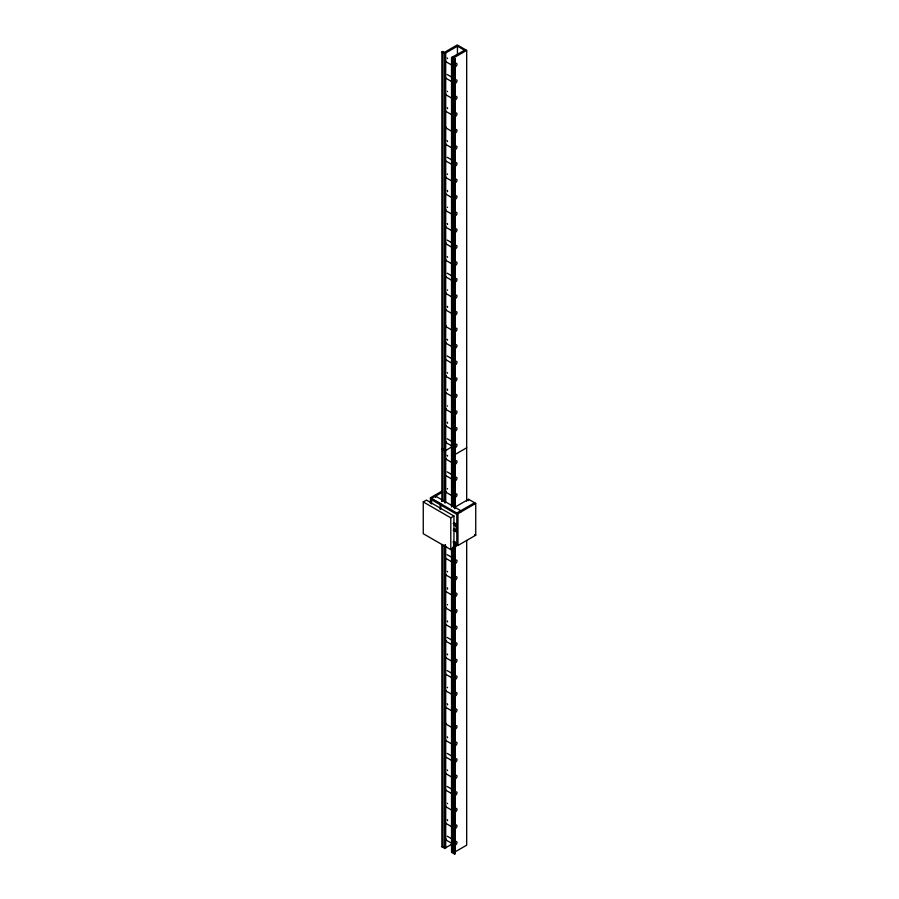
<?xml version="1.0" encoding="UTF-8"?>
<svg xmlns="http://www.w3.org/2000/svg" width="899" height="899" viewBox="0 0 899 899"><rect width="100%" height="100%" fill="white"/><g stroke="black" fill="none" stroke-linecap="round" stroke-linejoin="round"><path stroke-width="1.35" d="M441.903 501.327L441.903 51.973L442.645 51.535L444.252 52.468L457.276 44.95L466.682 50.378L466.682 501.136M445.398 502.485L445.398 53.131L457.445 46.175L464.558 50.277L451.534 57.536L451.534 506.89M441.903 51.973L444.881 53.693L445.623 53.266L445.623 502.62M453.658 507.25L453.658 57.896L466.682 50.378M451.534 57.536L454.523 59.255L455.265 58.828L455.265 508.182M451.422 447.05L444.881 451.084L441.903 449.365L442.645 448.938L444.252 449.86M454.838 454.613L466.682 447.781M423.26 501.923L426.418 500.102L453.95 515.992L453.95 547.794L450.792 549.615L423.26 533.714L423.26 501.923L450.792 517.824L453.95 515.992M430.43 503.316L430.43 497.788L442.286 490.944M431.003 502.755L431.003 498.776L442.477 492.158M431.003 498.776L440.757 503.743L440.757 509.048M453.208 542.726L457.962 545.468L475.74 535.208L475.74 503.418L468.57 499.271L454.804 507.227L454.804 508.542M430.43 497.788L457.962 513.677L475.74 503.418M441.903 544.85L441.903 846.768L442.645 846.33L444.252 847.263L444.252 545.356M445.398 544.614L445.398 847.926L451.422 844.442M441.903 846.768L444.881 848.487L445.623 848.06L445.623 546.143M451.534 549.019L451.534 852.331L452.512 852.027L452.512 547.311M454.838 852.005L466.682 845.172L466.682 540.456M451.534 852.331L454.523 854.05L455.265 853.623L455.265 541.883M453.658 57.896L455.265 58.828M445.23 61.312L452.287 65.38M447.174 74.493L451.882 77.213M445.23 77.865L452.287 81.933M445.23 94.417L452.287 98.497M445.23 110.982L452.287 115.05M445.23 127.534L452.287 131.614M445.23 144.098L452.287 148.166M447.174 157.28L451.882 160M445.23 160.651L452.287 164.731M445.23 177.215L452.287 181.283M445.23 193.768L452.287 197.847M445.23 210.332L452.287 214.4M445.23 226.885L452.287 230.964M447.174 240.078L451.882 242.786M445.23 243.449L452.287 247.517M445.23 260.002L452.287 264.081M447.174 273.195L451.882 275.903M445.23 276.566L452.287 280.634M445.23 293.119L452.287 297.198M445.23 309.683L452.287 313.751M445.23 326.236L452.287 330.315M445.23 342.8L452.287 346.868M447.174 355.982L451.882 358.701M445.23 359.353L452.287 363.432M445.23 375.917L452.287 379.985M445.23 392.47L452.287 396.549M445.23 409.034L452.287 413.102M445.23 425.587L452.287 429.666M447.174 438.768L451.882 441.488M445.23 442.151L452.287 446.219M452.512 454.636L451.534 454.928L454.523 456.658L455.265 456.22L453.658 455.299M445.23 458.704L452.287 462.771M447.174 471.885L451.882 474.605M445.23 475.256L452.287 479.336M445.23 491.82L452.287 495.888M431.576 499.765L456.816 514.34M454.006 522.656L457.097 524.443L457.097 525.769L453.208 523.521M474.593 534.545L475.74 535.208M454.006 529.275L457.097 531.062L457.097 532.388L453.208 530.14M453.208 541.4L456.816 543.479M447.174 554.683L451.882 557.391M445.23 558.054L452.287 562.122M445.23 574.607L452.287 578.686M445.23 591.171L452.287 595.239M445.23 607.724L452.287 611.803M445.23 624.288L452.287 628.356M447.174 637.47L451.882 640.189M445.23 640.841L452.287 644.92M445.23 657.405L452.287 661.473M447.174 670.587L451.882 673.306M445.23 673.958L452.287 678.037M445.23 690.522L452.287 694.59M445.23 707.075L452.287 711.154M445.23 723.639L452.287 727.707M445.23 740.192L452.287 744.271M447.174 753.384L451.882 756.093M445.23 756.756L452.287 760.824M445.23 773.309L452.287 777.388M447.174 786.49L451.882 789.21M445.23 789.873L452.287 793.941M445.23 806.425L452.287 810.493M445.23 822.99L452.287 827.058M447.174 836.171L451.882 838.891M445.23 839.542L452.287 843.61M455.265 853.623L453.658 852.69L453.658 542.355M474.593 504.081L474.593 502.755L456.816 513.014L456.816 544.805M468.57 499.271L468.57 500.597M460.827 512.025L460.827 510.699L435.588 496.124L435.588 497.45M457.962 513.677L457.962 545.468M457.445 46.175L457.445 54.603M454.523 59.255L454.523 508.609M454.523 542.311L454.523 854.05M452.512 57.233L452.512 506.587M452.287 57.109L452.287 506.452M452.287 548.581L452.287 851.892M450.792 517.824L450.792 549.615M444.881 53.693L444.881 503.047M444.881 545.176L444.881 848.487M444.252 52.468L444.252 501.822M442.645 51.535L442.645 500.889M442.645 544.423L442.645 846.33M441.611 499.608L441.611 500.934M440.184 504.081L440.184 509.373M431.576 498.451L431.576 503.979M447.241 57.974A1.944 1.124 -60 0 1 447.567 58.604M446.005 61.312A1.944 1.124 -60 0 1 445.454 61.39M454.456 64.863A1.944 1.124 -60 0 1 456.512 63.335A1.944 1.124 -60 0 1 456.512 65.728A1.944 1.124 -60 0 1 454.456 66.582M445.724 77.943A1.944 1.124 -60 0 1 445.454 77.943M454.456 81.416A1.944 1.124 -60 0 1 456.512 79.887A1.944 1.124 -60 0 1 456.512 82.292A1.944 1.124 -60 0 1 454.456 83.135M447.41 91.282A1.944 1.124 -60 0 1 447.545 91.619M446.207 94.328A1.944 1.124 -60 0 1 445.454 94.507M454.456 97.98A1.944 1.124 -60 0 1 456.512 96.451A1.944 1.124 -60 0 1 456.512 98.845A1.944 1.124 -60 0 1 454.456 99.699M447.241 107.655A1.944 1.124 -60 0 1 447.578 108.61M445.814 111.049A1.944 1.124 -60 0 1 445.454 111.06M454.456 114.533A1.944 1.124 -60 0 1 456.512 113.004A1.944 1.124 -60 0 1 456.512 115.409A1.944 1.124 -60 0 1 454.456 116.252M446.5 127.242A1.944 1.124 -60 0 1 445.454 127.624M454.456 131.097A1.944 1.124 -60 0 1 456.512 129.557A1.944 1.124 -60 0 1 456.512 131.962A1.944 1.124 -60 0 1 454.456 132.816M447.106 140.694A1.944 1.124 -60 0 1 447.578 141.503M445.904 144.132A1.944 1.124 -60 0 1 445.454 144.177M454.456 147.65A1.944 1.124 -60 0 1 456.512 146.121A1.944 1.124 -60 0 1 456.512 148.526A1.944 1.124 -60 0 1 454.456 149.369M454.456 164.214A1.944 1.124 -60 0 1 456.512 162.674A1.944 1.124 -60 0 1 456.512 165.079A1.944 1.124 -60 0 1 454.456 165.933M447.309 173.934A1.944 1.124 -60 0 1 447.545 174.417M446.106 177.17A1.944 1.124 -60 0 1 445.454 177.294M454.456 180.766A1.944 1.124 -60 0 1 456.512 179.238A1.944 1.124 -60 0 1 456.512 181.643A1.944 1.124 -60 0 1 454.456 182.486M447.241 190.442A1.944 1.124 -60 0 1 447.545 191.644M445.724 193.858A1.944 1.124 -60 0 1 445.454 193.858M454.456 197.331A1.944 1.124 -60 0 1 456.512 195.791A1.944 1.124 -60 0 1 456.512 198.196A1.944 1.124 -60 0 1 454.456 199.05M447.41 207.186A1.944 1.124 -60 0 1 447.522 207.433M446.297 210.175A1.944 1.124 -60 0 1 445.454 210.411M454.456 213.883A1.944 1.124 -60 0 1 456.512 212.355A1.944 1.124 -60 0 1 456.512 214.76A1.944 1.124 -60 0 1 454.456 215.603M447.241 223.559A1.944 1.124 -60 0 1 447.578 224.413M445.904 226.93A1.944 1.124 -60 0 1 445.454 226.975M454.456 230.447A1.944 1.124 -60 0 1 456.512 228.908A1.944 1.124 -60 0 1 456.512 231.313A1.944 1.124 -60 0 1 454.456 232.167M446.5 243.146A1.944 1.124 -60 0 1 445.454 243.528M454.456 247A1.944 1.124 -60 0 1 456.512 245.472A1.944 1.124 -60 0 1 456.512 247.877A1.944 1.124 -60 0 1 454.456 248.72M447.241 256.676A1.944 1.124 -60 0 1 447.567 257.305M446.005 260.002A1.944 1.124 -60 0 1 445.454 260.081M454.456 263.564A1.944 1.124 -60 0 1 456.512 262.025A1.944 1.124 -60 0 1 456.512 264.43A1.944 1.124 -60 0 1 454.456 265.272M445.724 276.645A1.944 1.124 -60 0 1 445.454 276.645M454.456 280.117A1.944 1.124 -60 0 1 456.512 278.589A1.944 1.124 -60 0 1 456.512 280.994A1.944 1.124 -60 0 1 454.456 281.837M447.365 289.905A1.944 1.124 -60 0 1 447.545 290.321M446.207 293.029A1.944 1.124 -60 0 1 445.454 293.198M454.456 296.67A1.944 1.124 -60 0 1 456.512 295.142A1.944 1.124 -60 0 1 456.512 297.547A1.944 1.124 -60 0 1 454.456 298.389M447.241 306.357A1.944 1.124 -60 0 1 447.567 307.436M445.814 309.739A1.944 1.124 -60 0 1 445.454 309.762M454.456 313.234A1.944 1.124 -60 0 1 456.512 311.706A1.944 1.124 -60 0 1 456.512 314.111A1.944 1.124 -60 0 1 454.456 314.953M446.398 326.011A1.944 1.124 -60 0 1 445.454 326.315M454.456 329.787A1.944 1.124 -60 0 1 456.512 328.259A1.944 1.124 -60 0 1 456.512 330.663A1.944 1.124 -60 0 1 454.456 331.506M447.028 339.361A1.944 1.124 -60 0 1 447.578 340.204M445.904 342.834A1.944 1.124 -60 0 1 445.454 342.879M454.456 346.351A1.944 1.124 -60 0 1 456.512 344.823A1.944 1.124 -60 0 1 456.512 347.216A1.944 1.124 -60 0 1 454.456 348.07M454.456 362.904A1.944 1.124 -60 0 1 456.512 361.376A1.944 1.124 -60 0 1 456.512 363.78A1.944 1.124 -60 0 1 454.456 364.623M447.309 372.636A1.944 1.124 -60 0 1 447.567 373.209M446.106 375.872A1.944 1.124 -60 0 1 445.454 375.996M454.456 379.468A1.944 1.124 -60 0 1 456.512 377.94A1.944 1.124 -60 0 1 456.512 380.333A1.944 1.124 -60 0 1 454.456 381.187M447.241 389.143A1.944 1.124 -60 0 1 447.545 390.346M445.724 392.548A1.944 1.124 -60 0 1 445.454 392.548M454.456 396.021A1.944 1.124 -60 0 1 456.512 394.492A1.944 1.124 -60 0 1 456.512 396.897A1.944 1.124 -60 0 1 454.456 397.74M447.41 405.887A1.944 1.124 -60 0 1 447.522 406.134M446.297 408.876A1.944 1.124 -60 0 1 445.454 409.112M454.456 412.585A1.944 1.124 -60 0 1 456.512 411.057A1.944 1.124 -60 0 1 456.512 413.45A1.944 1.124 -60 0 1 454.456 414.304M447.241 422.26A1.944 1.124 -60 0 1 447.578 423.227M445.814 425.654A1.944 1.124 -60 0 1 445.454 425.665M454.456 429.138A1.944 1.124 -60 0 1 456.512 427.609A1.944 1.124 -60 0 1 456.512 430.014A1.944 1.124 -60 0 1 454.456 430.857M446.5 441.847A1.944 1.124 -60 0 1 445.454 442.229M454.456 445.702A1.944 1.124 -60 0 1 456.512 444.173A1.944 1.124 -60 0 1 456.512 446.567A1.944 1.124 -60 0 1 454.456 447.421M447.174 455.332A1.944 1.124 -60 0 1 447.578 456.108M446.005 458.704A1.944 1.124 -60 0 1 445.454 458.782M454.456 462.255A1.944 1.124 -60 0 1 456.512 460.726A1.944 1.124 -60 0 1 456.512 463.131A1.944 1.124 -60 0 1 454.456 463.974M454.456 478.819A1.944 1.124 -60 0 1 456.512 477.29A1.944 1.124 -60 0 1 456.512 479.684A1.944 1.124 -60 0 1 454.456 480.538M447.365 488.607A1.944 1.124 -60 0 1 447.545 489.022M446.207 491.719A1.944 1.124 -60 0 1 445.454 491.899M454.456 495.371A1.944 1.124 -60 0 1 456.512 493.843A1.944 1.124 -60 0 1 456.512 496.248A1.944 1.124 -60 0 1 454.456 497.091M456.984 544.333A1.944 1.124 -60 0 1 456.04 546.502A1.944 1.124 -60 0 1 454.456 546.772M454.456 545.052A1.944 1.124 -60 0 1 456.265 543.468M454.456 561.605A1.944 1.124 -60 0 1 456.512 560.077A1.944 1.124 -60 0 1 456.512 562.482A1.944 1.124 -60 0 1 454.456 563.325M447.309 571.337A1.944 1.124 -60 0 1 447.567 571.91M446.106 574.562A1.944 1.124 -60 0 1 445.454 574.697M454.456 578.169A1.944 1.124 -60 0 1 456.512 576.63A1.944 1.124 -60 0 1 456.512 579.035A1.944 1.124 -60 0 1 454.456 579.889M447.241 587.845A1.944 1.124 -60 0 1 447.522 589.171M445.724 591.25A1.944 1.124 -60 0 1 445.454 591.25M454.456 594.722A1.944 1.124 -60 0 1 456.512 593.194A1.944 1.124 -60 0 1 456.512 595.599A1.944 1.124 -60 0 1 454.456 596.442M447.41 604.577A1.944 1.124 -60 0 1 447.522 604.836M446.207 607.634A1.944 1.124 -60 0 1 445.454 607.803M454.456 611.286A1.944 1.124 -60 0 1 456.512 609.747A1.944 1.124 -60 0 1 456.512 612.152A1.944 1.124 -60 0 1 454.456 613.006M447.241 620.962A1.944 1.124 -60 0 1 447.578 621.917M445.814 624.344A1.944 1.124 -60 0 1 445.454 624.367M454.456 627.839A1.944 1.124 -60 0 1 456.512 626.311A1.944 1.124 -60 0 1 456.512 628.716A1.944 1.124 -60 0 1 454.456 629.558M446.5 640.538A1.944 1.124 -60 0 1 445.454 640.92M454.456 644.403A1.944 1.124 -60 0 1 456.512 642.864A1.944 1.124 -60 0 1 456.512 645.268A1.944 1.124 -60 0 1 454.456 646.111M447.174 654.034A1.944 1.124 -60 0 1 447.578 654.809M446.005 657.405A1.944 1.124 -60 0 1 445.454 657.484M454.456 660.956A1.944 1.124 -60 0 1 456.512 659.428A1.944 1.124 -60 0 1 456.512 661.833A1.944 1.124 -60 0 1 454.456 662.675M454.456 677.509A1.944 1.124 -60 0 1 456.512 675.981A1.944 1.124 -60 0 1 456.512 678.385A1.944 1.124 -60 0 1 454.456 679.228M447.365 687.308A1.944 1.124 -60 0 1 447.545 687.713M446.106 690.477A1.944 1.124 -60 0 1 445.454 690.601M454.456 694.073A1.944 1.124 -60 0 1 456.512 692.545A1.944 1.124 -60 0 1 456.512 694.949A1.944 1.124 -60 0 1 454.456 695.792M447.241 703.748A1.944 1.124 -60 0 1 447.567 704.827M445.724 707.153A1.944 1.124 -60 0 1 445.454 707.153M454.456 710.626A1.944 1.124 -60 0 1 456.512 709.097A1.944 1.124 -60 0 1 456.512 711.502A1.944 1.124 -60 0 1 454.456 712.345M446.398 723.414A1.944 1.124 -60 0 1 445.454 723.717M454.456 727.19A1.944 1.124 -60 0 1 456.512 725.662A1.944 1.124 -60 0 1 456.512 728.055A1.944 1.124 -60 0 1 454.456 728.909M447.241 736.865A1.944 1.124 -60 0 1 447.578 737.708M445.904 740.225A1.944 1.124 -60 0 1 445.454 740.27M454.456 743.743A1.944 1.124 -60 0 1 456.512 742.214A1.944 1.124 -60 0 1 456.512 744.619A1.944 1.124 -60 0 1 454.456 745.462M454.456 760.307A1.944 1.124 -60 0 1 456.512 758.778A1.944 1.124 -60 0 1 456.512 761.172A1.944 1.124 -60 0 1 454.456 762.026M447.241 769.982A1.944 1.124 -60 0 1 447.567 770.612M446.005 773.309A1.944 1.124 -60 0 1 445.454 773.387M454.456 776.86A1.944 1.124 -60 0 1 456.512 775.331A1.944 1.124 -60 0 1 456.512 777.736A1.944 1.124 -60 0 1 454.456 778.579M445.724 789.951A1.944 1.124 -60 0 1 445.454 789.951M454.456 793.424A1.944 1.124 -60 0 1 456.512 791.895A1.944 1.124 -60 0 1 456.512 794.289A1.944 1.124 -60 0 1 454.456 795.143M447.41 803.279A1.944 1.124 -60 0 1 447.545 803.627M446.207 806.324A1.944 1.124 -60 0 1 445.454 806.504M454.456 809.977A1.944 1.124 -60 0 1 456.512 808.448A1.944 1.124 -60 0 1 456.512 810.853A1.944 1.124 -60 0 1 454.456 811.696M447.241 819.652A1.944 1.124 -60 0 1 447.578 820.618M445.814 823.046A1.944 1.124 -60 0 1 445.454 823.068M454.456 826.541A1.944 1.124 -60 0 1 456.512 825.012A1.944 1.124 -60 0 1 456.512 827.406A1.944 1.124 -60 0 1 454.456 828.26M446.5 839.239A1.944 1.124 -60 0 1 445.454 839.621M454.456 843.093A1.944 1.124 -60 0 1 456.512 841.565A1.944 1.124 -60 0 1 456.512 843.97A1.944 1.124 -60 0 1 454.456 844.813M453.613 524.6A2.551 1.472 60 0 1 456.265 527.398A2.551 1.472 60 0 1 454.523 529.017M453.534 523.6A3.652 2.113 60 0 1 457.097 528.421A3.652 2.113 60 0 1 453.534 529.106"/></g></svg>
